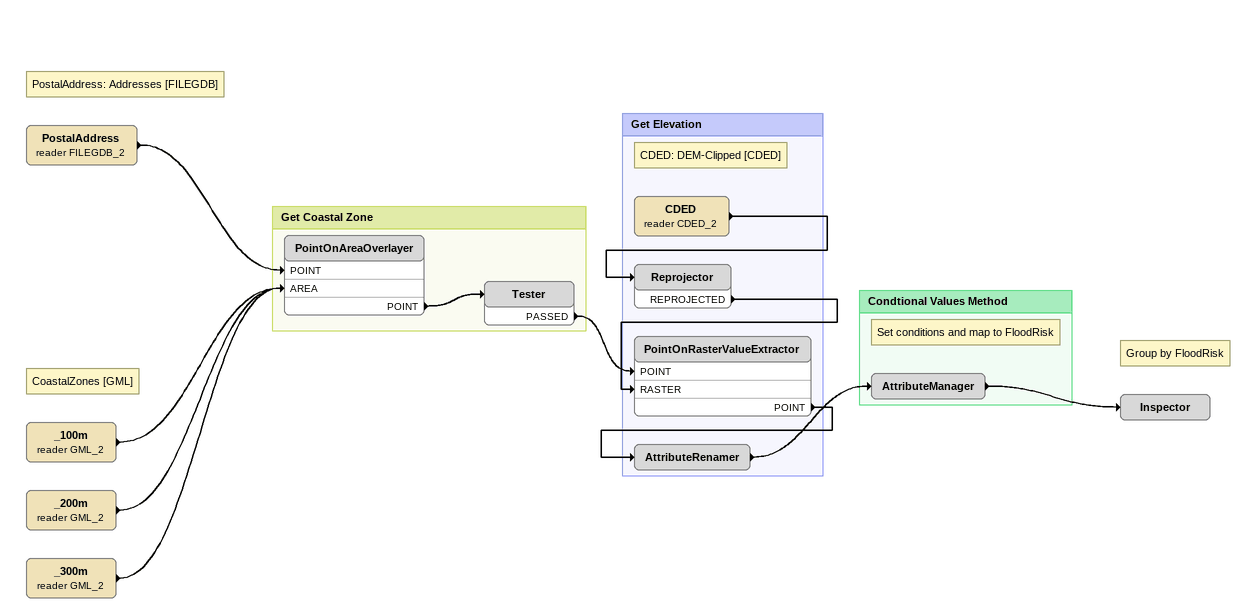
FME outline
Note: PostalAddress: Addresses [FILEGDB]
PostalAddress (reader FILEGDB_2)
    -> PointOnAreaOverlayer [POINT]
Note: CoastalZones [GML]
_100m (reader GML_2)
    -> PointOnAreaOverlayer [AREA]
_200m (reader GML_2)
    -> PointOnAreaOverlayer [AREA]
_300m (reader GML_2)
    -> PointOnAreaOverlayer [AREA]
Note: Group by FloodRisk
Inspector

Bookmark: Get Coastal Zone
PointOnAreaOverlayer
    POINT -> Tester
Tester
    PASSED -> PointOnRasterValueExtractor [POINT]

Bookmark: Get Elevation
Note: CDED: DEM-Clipped [CDED]
CDED (reader CDED_2)
    -> Reprojector
Reprojector
    REPROJECTED -> PointOnRasterValueExtractor [RASTER]
PointOnRasterValueExtractor
    POINT -> AttributeRenamer
AttributeRenamer
    -> AttributeManager

Bookmark: Condtional Values Method
Note: Set conditions and map to FloodRisk
AttributeManager
    -> Inspector
